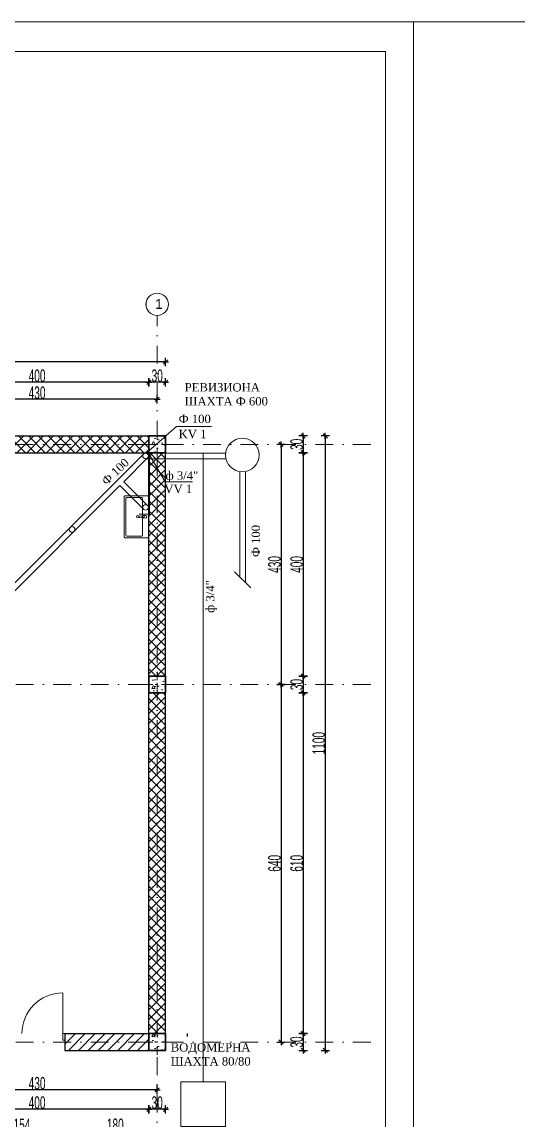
# Model space of a CAD drawing. Header units: millimetres. Extents: x -13678 to 175322, y 9978 to 39678.
# Drawn here: x 316 to 9195, y 20019 to 39678 of the extents above; entities that cross this region are included whole.
import ezdxf

# ---------------------------------------------------------------- set-up
doc = ezdxf.new("R2010")
doc.units = ezdxf.units.MM
doc.header["$MEASUREMENT"] = 0
doc.set_wipeout_variables(frame=1)
doc.linetypes.add('Dot & Dashed', pattern=[670.277762, 317.5, -176.388889, 0, -176.388874])
doc.linetypes.add('Wipeout_Contour', pattern=[1000, 0, -1000])
doc.layers.get('Defpoints').update_dxf_attribs({"lineweight": 13})
for name, color, linetype, lineweight, true_color in [('2D Drafting - General_Pen_No__5', 7, 'Continuous', 13, 0x40a5ff), ('New_Structural - Bearing_Pen_No__168', 7, 'Continuous', 13, 0xfe847a), ('New_Structural - Bearing_Pen_No__169', 7, 'Continuous', 13, 0x68b353), ('New_Structural - Bearing_Pen_No__23', 7, 'Continuous', 20, 0xff6600), ('New_Structural - Bearing_Pen_No__28', 7, 'Continuous', 35, 0xa80f02), ('New_Structural - Bearing_Pen_No__3', 7, 'Continuous', 18, 0xff6600), ('New_Structural - Bearing_Pen_No__69', 7, 'Continuous', 20, 0x71cebe), ('Structural - Bearing_Pen_No__69', 7, 'Continuous', 13, 0x71cebe)]:
    doc.layers.add(name, color=color, linetype=linetype, lineweight=lineweight, true_color=true_color)
for name, color, linetype, lineweight in [('2D Drafting - General_Pen_No__6', 5, 'Continuous', 13), ('Interior - Furniture', 7, 'Continuous', 13), ('Interior - Furniture _Pen_No__75', 6, 'Continuous', 20), ('Lines_Pen_No__1', 7, 'Continuous', 13), ('New_Structural - Bearing_Pen_No__20', 1, 'Continuous', 0), ('New_Structural - Bearing_Pen_No__27', 7, 'Continuous', 35), ('Roofs_Pen_No__1', 7, 'Continuous', 13), ('Structural - Bearing_Pen_No__7', 7, 'Continuous', 13), ('Text blocks_Pen_No__1', 7, 'Continuous', 13)]:
    doc.layers.add(name, color=color, linetype=linetype, lineweight=lineweight)
doc.layers.add('New_Structural - Bearing', color=7, linetype='Continuous')
doc.styles.add('GENERATED_STYLE_1', font='arial.ttf')
doc.styles.add('GENERATED_STYLE_6', font='times.ttf')
doc.styles.add('PLATEIA', font='CGSAPPS.shx', dxfattribs={"width": 0.6})
doc.dimstyles.new('100v', dxfattribs={"dimtxt": 225, "dimasz": 1, "dimexe": 0.18, "dimexo": 0.0625, "dimgap": 4, "dimtad": 1, "dimdec": 0, "dimlfac": 0.1, "dimzin": 12, "dimdsep": 46, "dimtxsty": 'PLATEIA', "dimblk": 'A$C321216CB', "dimcen": 0.09, "dimse1": 1, "dimse2": 1, "dimclrd": 256, "dimclrt": 256, "dimadec": 3, "dimazin": 0, "dimtfac": 1, "dimtdec": 0, "dimtix": 1, "dimtmove": 2, "dimatfit": 3, "dimldrblk": 'A$C321216CB', "dimfxl": 1, "dimtolj": 1, "dimtzin": 0, "dimlwd": -1, "dimarcsym": 0})
pattern_1 = [(0, (0, 0), (0, 623.538), [60, -300]), (0, (180, 311.8), (0, 623.538), [60, -300]), (60, (0, 0), (-540, 311.77), [60, -300]), (60, (360, 0), (-540, 311.77), [60, -300]), (120, (60, 0), (540, 311.77), [60, -300]), (120, (420, 0), (540, 311.77), [60, -300]), (0, (0, 60), (0, 120), [0, -120, 0, -180]), (45, (60, 60), (-84.8528, 84.8528), [0, -90, 0, -150])]
pattern_2 = [(45, (-90971.63, -189826.35), (-88.38835, 88.38835), []), (135, (-90971.63, -189826.35), (-88.38835, -88.38835), [])]

# ---------------------------------------------------------------- blocks, each defined once
blk = doc.blocks.new('Column_1', base_point=(2560, 13377))
at = {"color": 254, "linetype": 'Wipeout_Contour', "lineweight": 0, "ltscale": 54481.227726}
blk.add_wipeout([(2410, 13227), (2710, 13227), (2710, 13527), (2410, 13527)], dxfattribs=at).dxf.layer = 'New_Structural - Bearing'
at = {"layer": 'New_Structural - Bearing_Pen_No__169', "linetype": 'Continuous', "lineweight": 13, "true_color": 0x68b353}
h = blk.add_hatch(dxfattribs=at)
h.set_pattern_fill('STRUCTURAL_CONCRETE', color=85, style=0, pattern_type=2)
h.set_pattern_definition(pattern_1)
h.paths.add_polyline_path([(2410, 13227), (2710, 13227), (2710, 13527), (2410, 13527)])
at = {"layer": 'New_Structural - Bearing_Pen_No__20', "color": 1, "linetype": 'Continuous', "lineweight": 0}
for p, q in [((2560, 13457), (2560, 13607)), ((2480, 13377), (2330, 13377)), ((2640, 13377), (2790, 13377)), ((2560, 13297), (2560, 13147))]:
    blk.add_line(p, q, dxfattribs=at)
blk.add_point((2560, 13377), dxfattribs=at)
at = {"layer": 'New_Structural - Bearing_Pen_No__28', "color": 14, "linetype": 'Continuous', "lineweight": 35, "true_color": 0xa80f02, "flags": 128}
blk.add_lwpolyline([(2410, 13227), (2710, 13227), (2710, 13527), (2410, 13527)], close=True, dxfattribs=at)
blk = doc.blocks.new('Column_3', base_point=(2560, 2677))
at = {"color": 254, "linetype": 'Wipeout_Contour', "lineweight": 0, "ltscale": 14826.434343}
blk.add_wipeout([(2710, 2527), (2710, 2827), (2410, 2827), (2410, 2527)], dxfattribs=at).dxf.layer = 'New_Structural - Bearing'
at = {"layer": 'New_Structural - Bearing_Pen_No__169', "linetype": 'Continuous', "lineweight": 13, "true_color": 0x68b353}
h = blk.add_hatch(dxfattribs=at)
h.set_pattern_fill('STRUCTURAL_CONCRETE', color=85, style=0, pattern_type=2)
h.set_pattern_definition(pattern_1)
h.paths.add_polyline_path([(2710, 2527), (2710, 2827), (2410, 2827), (2410, 2527)])
at = {"layer": 'New_Structural - Bearing_Pen_No__20', "color": 1, "linetype": 'Continuous', "lineweight": 0}
for p, q in [((2560, 2757), (2560, 2907)), ((2480, 2677), (2330, 2677)), ((2560, 2597), (2560, 2447)), ((2640, 2677), (2790, 2677))]:
    blk.add_line(p, q, dxfattribs=at)
blk.add_point((2560, 2677), dxfattribs=at)
at = {"layer": 'New_Structural - Bearing_Pen_No__28', "color": 14, "linetype": 'Continuous', "lineweight": 35, "true_color": 0xa80f02, "flags": 128}
blk.add_lwpolyline([(2710, 2527), (2710, 2827), (2410, 2827), (2410, 2527)], close=True, dxfattribs=at)
blk = doc.blocks.new('A$C321216CB')
for p, q in [((-54, 0), (54, 0)), ((-38, -38), (38, 38)), ((0, -75), (0, 75))]:
    blk.add_line(p, q)
blk = doc.blocks.new('*D635')
at = {"transparency": 16777216}
blk.add_line((2735, 32923), (-1563, 32923), dxfattribs=at)
at = {"layer": 'Defpoints', "color": 0, "transparency": 16777216}
for p in [(2736, 33208), (-1564, 32923), (-1564, 32271)]:
    blk.add_point(p, dxfattribs=at)
at = {"transparency": 16777216, "rotation": 180}
blk.add_blockref('A$C321216CB', (-1564, 32923), dxfattribs=at)
at = {"transparency": 16777216}
blk.add_blockref('A$C321216CB', (2736, 32923), dxfattribs=at)
at = {"transparency": 16777216, "insert": (586, 33039), "char_height": 225, "attachment_point": 5, "style": 'PLATEIA'}
blk.add_mtext('\\A1;430', dxfattribs=at)
blk = doc.blocks.new('*D637')
at = {"transparency": 16777216}
blk.add_line((2885, 33228), (2587, 33228), dxfattribs=at)
at = {"layer": 'Defpoints', "color": 0, "transparency": 16777216}
for p in [(2586, 33228), (2586, 32266), (2886, 32266)]:
    blk.add_point(p, dxfattribs=at)
at = {"transparency": 16777216, "rotation": 180}
blk.add_blockref('A$C321216CB', (2586, 33228), dxfattribs=at)
at = {"transparency": 16777216}
blk.add_blockref('A$C321216CB', (2886, 33228), dxfattribs=at)
at = {"transparency": 16777216, "insert": (2736, 33344), "char_height": 225, "attachment_point": 5, "style": 'PLATEIA'}
blk.add_mtext('\\A1;30', dxfattribs=at)
blk = doc.blocks.new('*D638')
at = {"transparency": 16777216}
blk.add_line((2585, 33228), (-1413, 33228), dxfattribs=at)
at = {"layer": 'Defpoints', "color": 0, "transparency": 16777216}
for p in [(-1414, 33228), (-1414, 32266), (2586, 32266)]:
    blk.add_point(p, dxfattribs=at)
at = {"transparency": 16777216, "rotation": 180}
blk.add_blockref('A$C321216CB', (-1414, 33228), dxfattribs=at)
at = {"transparency": 16777216}
blk.add_blockref('A$C321216CB', (2586, 33228), dxfattribs=at)
at = {"transparency": 16777216, "insert": (586, 33344), "char_height": 225, "attachment_point": 5, "style": 'PLATEIA'}
blk.add_mtext('\\A1;400', dxfattribs=at)
blk = doc.blocks.new('*D642')
at = {"transparency": 16777216}
blk.add_line((2885, 33591), (-8813, 33591), dxfattribs=at)
at = {"layer": 'Defpoints', "color": 0, "transparency": 16777216}
for p in [(-8814, 33591), (-8814, 32266), (2886, 32266)]:
    blk.add_point(p, dxfattribs=at)
at = {"transparency": 16777216, "rotation": 180}
blk.add_blockref('A$C321216CB', (-8814, 33591), dxfattribs=at)
at = {"transparency": 16777216}
blk.add_blockref('A$C321216CB', (2886, 33591), dxfattribs=at)
at = {"transparency": 16777216, "insert": (-2964, 33708), "char_height": 225, "attachment_point": 5, "style": 'PLATEIA'}
blk.add_mtext('\\A1;1170', dxfattribs=at)
blk = doc.blocks.new('*D648')
at = {"transparency": 16777216}
blk.add_line((2735, 20560), (-1563, 20560), dxfattribs=at)
at = {"layer": 'Defpoints', "color": 0, "transparency": 16777216}
for p in [(-1564, 20922), (-1564, 20560), (2736, 20232)]:
    blk.add_point(p, dxfattribs=at)
at = {"transparency": 16777216, "rotation": 180}
blk.add_blockref('A$C321216CB', (-1564, 20560), dxfattribs=at)
at = {"transparency": 16777216}
blk.add_blockref('A$C321216CB', (2736, 20560), dxfattribs=at)
at = {"transparency": 16777216, "insert": (586, 20677), "char_height": 225, "attachment_point": 5, "style": 'PLATEIA'}
blk.add_mtext('\\A1;430', dxfattribs=at)
blk = doc.blocks.new('*D650')
at = {"transparency": 16777216}
blk.add_line((2885, 20213), (2587, 20213), dxfattribs=at)
at = {"layer": 'Defpoints', "color": 0, "transparency": 16777216}
for p in [(2586, 21266), (2886, 21266), (2586, 20213)]:
    blk.add_point(p, dxfattribs=at)
at = {"transparency": 16777216, "rotation": 180}
blk.add_blockref('A$C321216CB', (2586, 20213), dxfattribs=at)
at = {"transparency": 16777216}
blk.add_blockref('A$C321216CB', (2886, 20213), dxfattribs=at)
at = {"transparency": 16777216, "insert": (2736, 20330), "char_height": 225, "attachment_point": 5, "style": 'PLATEIA'}
blk.add_mtext('\\A1;30', dxfattribs=at)
blk = doc.blocks.new('*D651')
at = {"transparency": 16777216}
blk.add_line((2585, 20213), (-1413, 20213), dxfattribs=at)
at = {"layer": 'Defpoints', "color": 0, "transparency": 16777216}
for p in [(-1414, 21266), (2586, 21266), (-1414, 20213)]:
    blk.add_point(p, dxfattribs=at)
at = {"transparency": 16777216, "rotation": 180}
blk.add_blockref('A$C321216CB', (-1414, 20213), dxfattribs=at)
at = {"transparency": 16777216}
blk.add_blockref('A$C321216CB', (2586, 20213), dxfattribs=at)
at = {"transparency": 16777216, "insert": (586, 20330), "char_height": 225, "attachment_point": 5, "style": 'PLATEIA'}
blk.add_mtext('\\A1;400', dxfattribs=at)
blk = doc.blocks.new('*D660')
at = {"transparency": 16777216}
blk.add_line((4953, 32115), (4953, 27817), dxfattribs=at)
at = {"layer": 'Defpoints', "color": 0, "transparency": 16777216}
for p in [(4976, 32116), (4510, 27816), (4953, 27816)]:
    blk.add_point(p, dxfattribs=at)
at = {"transparency": 16777216}
for p, rotation in [((4953, 32116), 90), ((4953, 27816), 270)]:
    blk.add_blockref('A$C321216CB', p, dxfattribs=dict(at, rotation=rotation))
at = {"transparency": 16777216, "insert": (4836, 29966), "char_height": 225, "attachment_point": 5, "rotation": 90, "style": 'PLATEIA'}
blk.add_mtext('\\A1;430', dxfattribs=at)
blk = doc.blocks.new('*D661')
at = {"transparency": 16777216}
blk.add_line((4953, 27815), (4953, 21417), dxfattribs=at)
at = {"layer": 'Defpoints', "color": 0, "transparency": 16777216}
for p in [(4510, 27816), (4526, 21416), (4953, 21416)]:
    blk.add_point(p, dxfattribs=at)
at = {"transparency": 16777216}
for p, rotation in [((4953, 27816), 90), ((4953, 21416), 270)]:
    blk.add_blockref('A$C321216CB', p, dxfattribs=dict(at, rotation=rotation))
at = {"transparency": 16777216, "insert": (4836, 24616), "char_height": 225, "attachment_point": 5, "rotation": 90, "style": 'PLATEIA'}
blk.add_mtext('\\A1;640', dxfattribs=at)
blk = doc.blocks.new('*D662')
at = {"transparency": 16777216}
blk.add_line((5349, 32265), (5349, 31967), dxfattribs=at)
at = {"layer": 'Defpoints', "color": 0, "transparency": 16777216}
for p in [(4318, 32266), (4318, 31966), (5349, 31966)]:
    blk.add_point(p, dxfattribs=at)
at = {"transparency": 16777216}
for p, rotation in [((5349, 32266), 90), ((5349, 31966), 270)]:
    blk.add_blockref('A$C321216CB', p, dxfattribs=dict(at, rotation=rotation))
at = {"transparency": 16777216, "insert": (5233, 32116), "char_height": 225, "attachment_point": 5, "rotation": 90, "style": 'PLATEIA'}
blk.add_mtext('\\A1;30', dxfattribs=at)
blk = doc.blocks.new('*D663')
at = {"transparency": 16777216}
blk.add_line((5349, 31965), (5349, 27967), dxfattribs=at)
at = {"layer": 'Defpoints', "color": 0, "transparency": 16777216}
for p in [(4318, 31966), (4318, 27966), (5349, 27966)]:
    blk.add_point(p, dxfattribs=at)
at = {"transparency": 16777216}
for p, rotation in [((5349, 31966), 90), ((5349, 27966), 270)]:
    blk.add_blockref('A$C321216CB', p, dxfattribs=dict(at, rotation=rotation))
at = {"transparency": 16777216, "insert": (5233, 29966), "char_height": 225, "attachment_point": 5, "rotation": 90, "style": 'PLATEIA'}
blk.add_mtext('\\A1;400', dxfattribs=at)
blk = doc.blocks.new('*D664')
at = {"transparency": 16777216}
blk.add_line((5349, 27965), (5349, 27667), dxfattribs=at)
at = {"layer": 'Defpoints', "color": 0, "transparency": 16777216}
for p in [(4318, 27966), (4318, 27666), (5349, 27666)]:
    blk.add_point(p, dxfattribs=at)
at = {"transparency": 16777216}
for p, rotation in [((5349, 27966), 90), ((5349, 27666), 270)]:
    blk.add_blockref('A$C321216CB', p, dxfattribs=dict(at, rotation=rotation))
at = {"transparency": 16777216, "insert": (5233, 27816), "char_height": 225, "attachment_point": 5, "rotation": 90, "style": 'PLATEIA'}
blk.add_mtext('\\A1;30', dxfattribs=at)
blk = doc.blocks.new('*D665')
at = {"transparency": 16777216}
blk.add_line((5349, 27665), (5349, 21567), dxfattribs=at)
at = {"layer": 'Defpoints', "color": 0, "transparency": 16777216}
for p in [(4318, 27666), (4318, 21566), (5349, 21566)]:
    blk.add_point(p, dxfattribs=at)
at = {"transparency": 16777216}
for p, rotation in [((5349, 27666), 90), ((5349, 21566), 270)]:
    blk.add_blockref('A$C321216CB', p, dxfattribs=dict(at, rotation=rotation))
at = {"transparency": 16777216, "insert": (5233, 24616), "char_height": 225, "attachment_point": 5, "rotation": 90, "style": 'PLATEIA'}
blk.add_mtext('\\A1;610', dxfattribs=at)
blk = doc.blocks.new('*D666')
at = {"transparency": 16777216}
blk.add_line((5349, 21565), (5349, 21267), dxfattribs=at)
at = {"layer": 'Defpoints', "color": 0, "transparency": 16777216}
for p in [(4318, 21566), (4318, 21266), (5349, 21266)]:
    blk.add_point(p, dxfattribs=at)
at = {"transparency": 16777216}
for p, rotation in [((5349, 21566), 90), ((5349, 21266), 270)]:
    blk.add_blockref('A$C321216CB', p, dxfattribs=dict(at, rotation=rotation))
at = {"transparency": 16777216, "insert": (5233, 21416), "char_height": 225, "attachment_point": 5, "rotation": 90, "style": 'PLATEIA'}
blk.add_mtext('\\A1;30', dxfattribs=at)
blk = doc.blocks.new('*D667')
at = {"transparency": 16777216}
blk.add_line((5744, 32265), (5744, 21267), dxfattribs=at)
at = {"layer": 'Defpoints', "color": 0, "transparency": 16777216}
for p in [(4318, 32266), (4318, 21266), (5744, 21266)]:
    blk.add_point(p, dxfattribs=at)
at = {"transparency": 16777216}
for p, rotation in [((5744, 32266), 90), ((5744, 21266), 270)]:
    blk.add_blockref('A$C321216CB', p, dxfattribs=dict(at, rotation=rotation))
at = {"transparency": 16777216, "insert": (5628, 26766), "char_height": 225, "attachment_point": 5, "rotation": 90, "style": 'PLATEIA'}
blk.add_mtext('\\A1;1100', dxfattribs=at)
blk = doc.blocks.new('*D711')
at = {"transparency": 16777216}
blk.add_line((2885, 19816), (1087, 19816), dxfattribs=at)
at = {"layer": 'Defpoints', "color": 0, "transparency": 16777216}
for p in [(1086, 21269), (2886, 21266), (1086, 19816)]:
    blk.add_point(p, dxfattribs=at)
at = {"transparency": 16777216, "rotation": 180}
blk.add_blockref('A$C321216CB', (1086, 19816), dxfattribs=at)
at = {"transparency": 16777216}
blk.add_blockref('A$C321216CB', (2886, 19816), dxfattribs=at)
at = {"transparency": 16777216, "insert": (1986, 19932), "char_height": 225, "attachment_point": 5, "style": 'PLATEIA'}
blk.add_mtext('\\A1;180', dxfattribs=at)
blk = doc.blocks.new('*D712')
at = {"transparency": 16777216}
blk.add_line((1085, 19816), (-453, 19816), dxfattribs=at)
at = {"layer": 'Defpoints', "color": 0, "transparency": 16777216}
for p in [(-454, 21360), (1086, 21269), (-454, 19816)]:
    blk.add_point(p, dxfattribs=at)
at = {"transparency": 16777216, "rotation": 180}
blk.add_blockref('A$C321216CB', (-454, 19816), dxfattribs=at)
at = {"transparency": 16777216}
blk.add_blockref('A$C321216CB', (1086, 19816), dxfattribs=at)
at = {"transparency": 16777216, "insert": (316, 19932), "char_height": 225, "attachment_point": 5, "style": 'PLATEIA'}
blk.add_mtext('\\A1;154', dxfattribs=at)
blk = doc.blocks.new('*D675')
at = {"transparency": 16777216}
blk.add_line((2885, 19419), (-8813, 19419), dxfattribs=at)
at = {"layer": 'Defpoints', "color": 0, "transparency": 16777216}
for p in [(-8814, 21266), (2886, 21266), (-8814, 19419)]:
    blk.add_point(p, dxfattribs=at)
at = {"transparency": 16777216, "rotation": 180}
blk.add_blockref('A$C321216CB', (-8814, 19419), dxfattribs=at)
at = {"transparency": 16777216}
blk.add_blockref('A$C321216CB', (2886, 19419), dxfattribs=at)
at = {"transparency": 16777216, "insert": (-2964, 19536), "char_height": 225, "attachment_point": 5, "style": 'PLATEIA'}
blk.add_mtext('\\A1;1170', dxfattribs=at)
blk = doc.blocks.new('Basin 25')
at = {"layer": 'Interior - Furniture _Pen_No__75', "color": 6, "linetype": 'Continuous', "lineweight": 20}
for p, q in [((-345, -395), (-345, -125)), ((-330, -110), (330, -110)), ((-14, -100), (-14, -85)), ((-14, -85), (14, -85)), ((14, -85), (14, -100)), ((345, -125), (345, -395)), ((330, -410), (-330, -410))]:
    blk.add_line(p, q, dxfattribs=at)
at = {"layer": 'Interior - Furniture _Pen_No__75', "color": 6, "linetype": 'Continuous', "lineweight": 20, "flags": 128}
for points in [[(-360, 0), (360, 0, -0.414214), (375, -15), (375, -425, -0.414214), (360, -440), (-360, -440, -0.414214), (-375, -425), (-375, -15, -0.414214)], [(-25, -60), (-21, -102, 0.12102), (-18, -111), (-11, -164, 0.882566), (11, -164), (18, -111, 0.12102), (21, -102), (25, -60, 1)]]:
    blk.add_lwpolyline(points, format="xyb", close=True, dxfattribs=at)
at = {"layer": 'Interior - Furniture _Pen_No__75', "color": 6, "linetype": 'Continuous', "lineweight": 20}
blk.add_circle((0, -200), 20, dxfattribs=at)
for centre, radius, start, end in [((-330, -125), 15, 90, 180), ((0, -100), 21.1, 212.771, 327.229), ((0, -100), 13.6, 180, 0), ((330, -125), 15, 0, 90), ((-330, -395), 15, 180, 270), ((330, -395), 15, 270, 0)]:
    blk.add_arc(centre, radius, start, end, dxfattribs=at)

msp = doc.modelspace()

# ---------------------------------------------------------------- linework, layer by layer
at = {"layer": '2D Drafting - General_Pen_No__5'}
for p, q in [((3560.5, 31959.6), (3560.5, 20701.1)), ((2600.5, 30867), (2415.5, 30867))]:
    msp.add_line(p, q, dxfattribs=at)
at = {"layer": '2D Drafting - General_Pen_No__5', "linetype": 'Continuous'}
msp.add_line((3366.6, 31443.1), (2878.2, 31443.1), dxfattribs=at)
at = {"layer": '2D Drafting - General_Pen_No__5'}
msp.add_lwpolyline([(3960.5, 19901.1), (3960.5, 20701.1), (3160.5, 20701.1), (3160.5, 19901.1), (3960.5, 19901.1)], dxfattribs=at)
at = {"layer": '2D Drafting - General_Pen_No__6'}
for p, q in [((4214.5, 31630), (4214.5, 29741.2)), ((4314.5, 31630), (4314.5, 29640.4)), ((2067.8, 31376.8), (-1284, 28025)), ((2497.3, 30947.3), (2067.8, 31376.8)), ((2558.1, 31026.7), (2137.9, 31446.9))]:
    msp.add_line(p, q, dxfattribs=at)
msp.add_lwpolyline([(4122.5, 29834.7), (4409.7, 29545.2)], dxfattribs=at)
msp.add_circle((4260.5, 31925.1), 300, dxfattribs=at)
at = {"layer": 'Lines_Pen_No__1', "linetype": 'Continuous'}
for centre in [(2527.7, 30987), (2527.7, 30987), (1212.9, 30592.7)]:
    msp.add_circle(centre, 50, dxfattribs=at)
at = {"layer": 'New_Structural - Bearing_Pen_No__23', "color": 30, "linetype": 'Continuous', "lineweight": 20, "true_color": 0xff6600}
for p, q in [((1085.5, 21565.8), (1045.5, 21565.8)), ((1045.5, 21565.8), (1045.5, 21450.8)), ((1045.5, 21450.8), (1085.5, 21450.8)), ((1085.5, 21450.8), (1085.5, 21565.8))]:
    msp.add_line(p, q, dxfattribs=at)
at = {"layer": 'New_Structural - Bearing_Pen_No__27', "color": 7, "linetype": 'Continuous', "lineweight": 25}
for p, q in [((1085.5, 21565.8), (1085.5, 21450.8)), ((1085.5, 21565.8), (1085.5, 21450.8)), ((1085.5, 21565.8), (1085.5, 21454.2)), ((1085.5, 21565.8), (1132.5, 21565.8)), ((1085.5, 21454.2), (1085.5, 21269.2)), ((1085.5, 21454.2), (1085.5, 21269.2)), ((1085.5, 21454.2), (1085.5, 21265.8)), ((1095.5, 21565.8), (1132.5, 21565.8)), ((1095.5, 21565.8), (1132.5, 21565.8)), ((3272.1, 21565.8), (3272.1, 21515.8)), ((3272.1, 21565.8), (3272.1, 21515.8)), ((1085.5, 21265.8), (1132.5, 21265.8)), ((1095.5, 21265.8), (1132.5, 21265.8)), ((1095.5, 21265.8), (1132.5, 21265.8))]:
    msp.add_line(p, q, dxfattribs=at)
at = {"layer": 'New_Structural - Bearing_Pen_No__3', "color": 30, "linetype": 'Continuous', "lineweight": 18, "true_color": 0xff6600}
msp.add_line((1045.5, 21565.8), (1045.5, 22295.8), dxfattribs=at)
msp.add_arc((1045.5, 21565.8), 730, 90, 180, dxfattribs=at)
at = {"layer": 'New_Structural - Bearing_Pen_No__69', "linetype": 'ByBlock'}
for centre in [(2735.5, 34622.8), (2736.5, 34622.8)]:
    msp.add_circle(centre, 200, dxfattribs=at)
at = {"layer": 'Roofs_Pen_No__1'}
msp.add_lwpolyline([(7322, 9977.8), (49322, 9977.8), (49322, 39677.8), (7322, 39677.8)], close=True, dxfattribs=at)

# ---------------------------------------------------------------- block references
at = {"layer": 'Interior - Furniture', "color": 104, "linetype": 'Continuous', "lineweight": 20, "true_color": 0x029e21, "xscale": -1, "zscale": 1000, "rotation": 270}
msp.add_blockref('Basin 25', (2585.5, 30820.1), dxfattribs=at)
at = {"layer": 'New_Structural - Bearing', "color": 14, "lineweight": 35, "true_color": 0xa80f02, "xscale": -1}
for name, p in [('Column_1', (2735.5, 32115.8)), ('Column_3', (2735.5, 21415.8))]:
    msp.add_blockref(name, p, dxfattribs=at)

# ---------------------------------------------------------------- texts
at = {"layer": 'Structural - Bearing_Pen_No__7', "insert": (2699.5, 34541.5), "char_height": 175, "attachment_point": 7, "style": 'GENERATED_STYLE_1'}
msp.add_mtext('1', dxfattribs=at)
at = {"layer": 'Text blocks_Pen_No__1', "linetype": 'Continuous', "char_height": 150, "attachment_point": 1, "style": 'GENERATED_STYLE_6'}
for s, insert in [('РЕВИЗИОНА\\PШАХТА Ф 600', (3227.7, 33213)), ('Ф 100', (3119.9, 32646.6)), ('{\\fTimes New Roman CYR|b0|i0|c204|p18;KV 1}', (3119.9, 32376)), ('ф 3/4"', (2885.5, 31633.4)), ('{\\fTimes New Roman CYR|b0|i0|c204|p18;VV }1', (2865.2, 31393.4))]:
    msp.add_mtext(s, dxfattribs=dict(at, insert=insert))
for s, insert, rotation in [('{\\fTimes New Roman CYR|b0|i0|c204|p18;Ф }10{\\fTimes New Roman CYR|b0|i0|c204|p18;0}', (1726.2, 31481.7), 43.87305), ('Ф 100', (4426.2, 30098), 90), ('ф 3/4"', (3609, 29098.5), 90)]:
    msp.add_mtext(s, dxfattribs=dict(at, insert=insert, rotation=rotation))

# ---------------------------------------------------------------- dimensions: what is measured, and where the dimension line sits
for base, p1, p2, angle, picture, middle in [((5349, 31965.8), (4317.8, 32265.8), (4317.8, 31965.8), 90, '*D662', (5232.5, 32115.8)), ((5744.2, 21265.8), (4317.8, 32265.8), (4317.8, 21265.8), 90, '*D667', (5627.7, 26765.8)), ((4952.8, 27815.8), (4976, 32115.8), (4510, 27815.8), 90, '*D660', (4836.3, 29965.8)), ((5349, 27965.8), (4317.8, 31965.8), (4317.8, 27965.8), 90, '*D663', (5232.5, 29965.8)), ((5349, 27665.8), (4317.8, 27965.8), (4317.8, 27665.8), 90, '*D664', (5232.5, 27815.8)), ((5349, 21565.8), (4317.8, 27665.8), (4317.8, 21565.8), 90, '*D665', (5232.5, 24615.8)), ((4952.8, 21415.8), (4510, 27815.8), (4525.9, 21415.8), 90, '*D661', (4836.3, 24615.8)), ((5349, 21265.8), (4317.8, 21565.8), (4317.8, 21265.8), 90, '*D666', (5232.5, 21415.8)), ((-454.5, 19815.7), (1085.5, 21269.2), (-454.5, 21360), 180, '*D712', (315.5, 19932.2)), ((-1564.5, 20560.2), (2735.5, 20232.5), (-1564.5, 20922), 180, '*D648', (585.5, 20676.7))]:
    dim = msp.add_linear_dim(base=base, p1=p1, p2=p2, angle=angle, dimstyle='100v')
    dim.commit()
    dim.dimension.update_dxf_attribs({"geometry": picture, "text_midpoint": middle})

# ---------------------------------------------------------------- next in the draw order: hatches: boundary and pattern name
at = {"layer": 'New_Structural - Bearing_Pen_No__168', "linetype": 'Continuous', "lineweight": 13, "true_color": 0xfe847a}
h = msp.add_hatch(dxfattribs=at)
h.set_pattern_fill('ANSI37', color=11, scale=1000, style=0)
h.set_pattern_definition([(45, (-26745.65, 12948.65), (-88.38835, 88.38835), []), (135, (-26745.65, 12948.65), (-88.38835, -88.38835), [])])
h.paths.add_polyline_path([(-1414.5, 31965.8), (-1414.5, 32265.8), (2585.5, 32265.8), (2585.5, 31965.8)])
h.paths.add_polyline_path([(-1719.5, 32265.8), (-1719.5, 31965.8), (-2514.5, 31965.8), (-2514.5, 32265.8)])
h = msp.add_hatch(dxfattribs=at)
h.set_pattern_fill('ANSI31', color=11, scale=1000, style=0)
h.set_pattern_definition([(45, (-90971.63, -160126.35), (-88.38835, 88.38835), [])])
h.paths.add_polyline_path([(1085.5, 21265.8), (1085.5, 21565.8), (2585.5, 21565.8), (2585.5, 21265.8)])
h.paths.add_polyline_path([(-1719.5, 21565.8), (-1719.5, 21265.8), (-2514.5, 21265.8), (-2514.5, 21565.8)])

# ---------------------------------------------------------------- next in the draw order: linework, layer by layer
at = {"layer": '2D Drafting - General_Pen_No__5'}
for p, q in [((3560.5, 31959.6), (2578.6, 31959.6)), ((2600.5, 30867), (2600.5, 31959.6))]:
    msp.add_line(p, q, dxfattribs=at)
at = {"layer": '2D Drafting - General_Pen_No__5', "linetype": 'Continuous'}
msp.add_line((2578.6, 31959.6), (2878.2, 31443.1), dxfattribs=at)
at = {"layer": '2D Drafting - General_Pen_No__6'}
for p, q in [((2563.1, 31872.1), (2137.9, 31446.9)), ((2527.7, 31957.5), (3962.3, 31957.5)), ((2527.7, 31857.5), (3968.2, 31857.5))]:
    msp.add_line(p, q, dxfattribs=at)
at = {"layer": '2D Drafting - General_Pen_No__6', "linetype": 'Continuous', "flags": 128}
msp.add_lwpolyline([(2532.8, 31957.2), (3081.1, 32434.9), (3706.3, 32434.9)], dxfattribs=at)
at = {"layer": 'Lines_Pen_No__1', "linetype": 'Continuous'}
for centre, radius in [((2527.7, 31907.5), 50), ((2578.6, 31959.6), 15)]:
    msp.add_circle(centre, radius, dxfattribs=at)
at = {"layer": 'New_Structural - Bearing_Pen_No__27', "color": 7, "linetype": 'Continuous', "lineweight": 25}
for p, q in [((-1414.5, 32265.8), (2585.5, 32265.8)), ((-1414.5, 31965.8), (2585.5, 31965.8)), ((2885.5, 27965.8), (2885.5, 31965.8)), ((2885.5, 21565.8), (2885.5, 27665.8)), ((1085.5, 21565.8), (2585.5, 21565.8)), ((1085.5, 21265.8), (2585.5, 21265.8))]:
    msp.add_line(p, q, dxfattribs=at)
at = {"layer": 'Roofs_Pen_No__1'}
for points in [[(-13678, 9977.8), (7322, 9977.8), (7322, 39677.8), (-13678, 39677.8)], [(-11178, 10446.8), (6822, 10446.8), (6822, 39146.8), (-11178, 39146.8)]]:
    msp.add_lwpolyline(points, close=True, dxfattribs=at)
at = {"layer": 'Structural - Bearing_Pen_No__69', "linetype": 'Dot & Dashed'}
for p, q in [((6557, 32115.8), (-10585.9, 32115.8)), ((6557, 21415.8), (-10585.9, 21415.8))]:
    msp.add_line(p, q, dxfattribs=at)

# ---------------------------------------------------------------- next in the draw order: texts
at = {"layer": 'Text blocks_Pen_No__1', "linetype": 'Continuous', "insert": (2978.5, 21395.5), "char_height": 150, "attachment_point": 1, "style": 'GENERATED_STYLE_6'}
msp.add_mtext('ВОДОМЕРНА\\PШАХТА 80/80', dxfattribs=at)

# ---------------------------------------------------------------- next in the draw order: dimensions: what is measured, and where the dimension line sits
for base, p1, p2, picture, middle in [((-8814.5, 33591.2), (2885.5, 32265.8), (-8814.5, 32265.8), '*D642', (-2964.5, 33707.7)), ((-1414.5, 33227.8), (2585.5, 32265.8), (-1414.5, 32265.8), '*D638', (585.5, 33344.3)), ((2585.5, 33227.8), (2885.5, 32265.8), (2585.5, 32265.8), '*D637', (2735.5, 33344.3)), ((-1564.5, 32922.6), (2735.5, 33208.5), (-1564.5, 32270.8), '*D635', (585.5, 33039.1)), ((-8814.5, 19419.2), (2885.5, 21265.8), (-8814.5, 21265.8), '*D675', (-2964.5, 19535.7)), ((-1414.5, 20213.1), (2585.5, 21265.8), (-1414.5, 21265.8), '*D651', (585.5, 20329.6)), ((1085.5, 19815.7), (2885.5, 21265.8), (1085.5, 21269.2), '*D711', (1985.5, 19932.2)), ((2585.5, 20213.1), (2885.5, 21265.8), (2585.5, 21265.8), '*D650', (2735.5, 20329.6))]:
    dim = msp.add_linear_dim(base=base, p1=p1, p2=p2, angle=180, dimstyle='100v')
    dim.commit()
    dim.dimension.update_dxf_attribs({"geometry": picture, "text_midpoint": middle})

# ---------------------------------------------------------------- next in the draw order: block references
at = {"layer": 'New_Structural - Bearing', "color": 14, "lineweight": 35, "true_color": 0xa80f02, "xscale": -1}
msp.add_blockref('Column_1', (2735.5, 27815.8), dxfattribs=at)

# ---------------------------------------------------------------- next in the draw order: hatches: boundary and pattern name
at = {"layer": 'New_Structural - Bearing_Pen_No__168', "linetype": 'Continuous', "lineweight": 13, "true_color": 0xfe847a}
h = msp.add_hatch(dxfattribs=at)
h.set_pattern_fill('ANSI37', color=11, scale=1000, style=0)
h.set_pattern_definition(pattern_2)
h.paths.add_polyline_path([(2585.5, 31960.8), (2885.5, 31960.8), (2885.5, 27965.8), (2585.5, 27965.8)])
h = msp.add_hatch(dxfattribs=at)
h.set_pattern_fill('ANSI37', color=11, scale=1000, style=0)
h.set_pattern_definition(pattern_2)
h.paths.add_polyline_path([(2585.5, 27665.8), (2885.5, 27665.8), (2885.5, 21565.8), (2585.5, 21565.8)])

# ---------------------------------------------------------------- next in the draw order: linework, layer by layer
at = {"layer": '2D Drafting - General_Pen_No__6'}
msp.add_line((2499.8, 31950.2), (-1384, 28066.4), dxfattribs=at)
at = {"layer": 'New_Structural - Bearing_Pen_No__27', "color": 7, "linetype": 'Continuous', "lineweight": 25}
for p, q in [((2585.5, 27965.8), (2585.5, 31965.8)), ((2585.5, 21565.8), (2585.5, 27665.8))]:
    msp.add_line(p, q, dxfattribs=at)
at = {"layer": 'New_Structural - Bearing_Pen_No__69', "linetype": 'Dot & Dashed'}
msp.add_line((2735.5, 18814.3), (2735.5, 34422.8), dxfattribs=at)
at = {"layer": 'Structural - Bearing_Pen_No__69', "linetype": 'Dot & Dashed'}
msp.add_line((6557, 27815.8), (-10580.9, 27815.8), dxfattribs=at)

doc.saveas('drawing.dxf')
